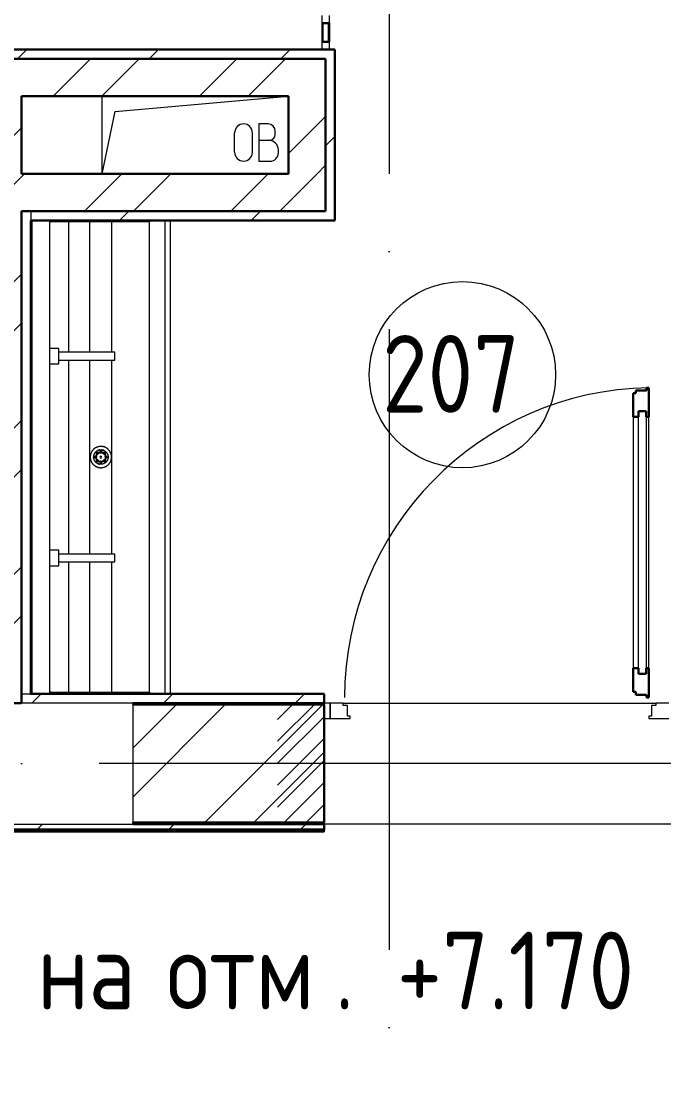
# Model space of a CAD drawing. Header units: millimetres. Extents: x -88595 to 880822, y -1054509 to -148035.
# Drawn here: x 282978 to 285047, y -275309 to -271861 of the extents above; entities that cross this region are included whole.
import ezdxf

# ---------------------------------------------------------------- set-up
doc = ezdxf.new("R2010")
doc.units = ezdxf.units.MM
doc.linetypes.add('ADSK_Линия сетки', pattern=[25, 20, -2.5, 0, -2.5])
doc.linetypes.add('ADSK_Штриховая_ш2 п1_5', pattern=[4.5, 3, -1.5])
for name, color, linetype, lineweight in [('Аннотация', 7, 'Continuous', 20), ('Витраж', 7, 'Continuous', 9), ('Двери', 7, 'Continuous', 9), ('Марки помещений', 7, 'Continuous', 20), ('Оборудование', 7, 'Continuous', 18), ('Ограждение', 7, 'Continuous', 9), ('Оси', 7, 'Continuous', 9), ('Перекрытие', 7, 'Continuous', 18), ('Сантехника', 7, 'Continuous', 18), ('Стены внутренние', 7, 'Continuous', 18), ('Стены наружные', 7, 'Continuous', 18), ('Стены разрез', 7, 'Continuous', 30), ('Стены штриховка', 7, 'Continuous', 9)]:
    doc.layers.add(name, color=color, linetype=linetype, lineweight=lineweight)
doc.layers.add('Двери открывание', color=7, linetype='Continuous', lineweight=9, true_color=0xc0c0c0)
doc.styles.add('GOST Common_2', font='GOST_Common.ttf', dxfattribs={"width": 0.9, "height": 350})

# ---------------------------------------------------------------- blocks, each defined once
blk = doc.blocks.new('2 этаж')
at = {"layer": 'Двери', "lineweight": 18, "true_color": 0xff0000}
h = blk.add_hatch(dxfattribs=at)
h.set_pattern_fill('FP_2', color=1, style=0, pattern_type=2)
h.set_pattern_definition([(45, (313727.5, 653556.506), (-35.3553, 35.3553), [])])
h.paths.add_polyline_path([(314417.5, 653361.5), (314567.5, 653361.5), (314567.5, 653751.5), (314417.5, 653751.5), (314417.5, 653539.2)])
h.paths.add_polyline_path([(313137.5, 653361.5), (313287.5, 653361.5), (313287.5, 653751.5), (313137.5, 653751.5)])
at = {"lineweight": 18}
for p, q in [((312572.5, 655456.5), (312572.5, 655706.5)), ((312614.3, 655657.1), (313172.5, 655706.5)), ((312572.5, 655456.5), (312614.3, 655657.1)), ((313106.9, 655617.3), (313076.9, 655617.3)), ((313076.9, 655617.3), (313076.9, 655497.3)), ((312999.4, 655526), (312999.4, 655588.6)), ((313056.8, 655526), (313056.8, 655588.6)), ((313130.2, 655583.9), (313130.2, 655593.9)), ((313110.2, 655563.9), (313076.9, 655563.9)), ((313140.2, 655523.9), (313140.2, 655533.9)), ((313076.9, 655497.3), (313113.6, 655497.3))]:
    blk.add_line(p, q, dxfattribs=at)
for centre, radius, start, end in [((313028.1, 655588.6), 28.7, 0, 180), ((313106.9, 655593.9), 23.3, 0, 90), ((313110.2, 655583.9), 20, 270, 0), ((313110.2, 655533.9), 30, 0, 90), ((313028.1, 655526), 28.7, 180, 0), ((313113.6, 655523.9), 26.7, 270, 0)]:
    blk.add_arc(centre, radius, start, end, dxfattribs=at)
at = {"layer": 'Витраж', "lineweight": 18, "extrusion": (0, 0, -1)}
for p, q in [((313280, 655966.5), (313280, 655941.5)), ((313305, 655941.5), (313305, 655966.5)), ((313280, 655941.5), (313305, 655941.5))]:
    blk.add_line(p, q, dxfattribs=at)
at = {"layer": 'Витраж'}
for p, q in [((313280, 655941.5), (313280, 655881.5)), ((313305, 655941.5), (313305, 655881.5))]:
    blk.add_line(p, q, dxfattribs=at)
at = {"layer": 'Витраж', "lineweight": 18}
for p, q in [((313305, 655881.5), (313280, 655881.5)), ((313280, 655881.5), (313280, 655856.5)), ((313280, 655856.5), (313305, 655856.5)), ((313305, 655856.5), (313305, 655881.5))]:
    blk.add_line(p, q, dxfattribs=at)
at = {"layer": 'Двери', "lineweight": 30}
for p, q in [((314325.5, 654758.5), (314291.5, 654758.5)), ((314291.5, 654758.5), (314291.5, 654749.5)), ((314333.5, 654767.5), (314325.5, 654767.5)), ((314325.5, 654767.5), (314325.5, 654758.5)), ((314333.5, 654673.5), (314333.5, 654767.5)), ((314291.5, 654749.5), (314283.5, 654749.5)), ((314283.5, 654749.5), (314283.5, 654673.5)), ((314300.5, 654673.5), (314300.5, 654691.5)), ((314300.5, 654691.5), (314324.5, 654691.5)), ((314324.5, 654691.5), (314324.5, 654673.5)), ((314283.5, 654673.5), (314300.5, 654673.5)), ((314324.5, 654673.5), (314333.5, 654673.5)), ((314283.5, 653863.5), (314283.5, 653787.5)), ((314283.5, 653863.5), (314300.5, 653863.5)), ((314300.5, 653863.5), (314300.5, 653845.5)), ((314324.5, 653863.5), (314333.5, 653863.5)), ((314324.5, 653845.5), (314324.5, 653863.5)), ((314333.5, 653769.5), (314333.5, 653863.5)), ((314300.5, 653845.5), (314324.5, 653845.5)), ((314283.5, 653787.5), (314291.5, 653787.5)), ((314291.5, 653787.5), (314291.5, 653778.5)), ((314291.5, 653778.5), (314325.5, 653778.5)), ((314325.5, 653778.5), (314325.5, 653769.5)), ((314325.5, 653769.5), (314333.5, 653769.5))]:
    blk.add_line(p, q, dxfattribs=at)
at = {"layer": 'Двери'}
for p, q in [((314300.5, 653845.5), (314300.5, 654691.5)), ((314300.5, 654691.5), (314324.5, 654691.5)), ((314324.5, 654691.5), (314324.5, 653845.5)), ((314283.5, 654673.5), (314283.5, 653863.5)), ((314333.5, 653863.5), (314333.5, 654673.5)), ((314324.5, 653845.5), (314300.5, 653845.5)), ((313287.5, 653751.5), (313287.5, 653701.5)), ((313307.5, 653751.5), (313287.5, 653751.5)), ((313307.5, 653701.5), (313307.5, 653751.5)), ((313348.5, 653751.5), (313307.5, 653751.5)), ((313307.5, 653751.5), (313307.5, 653701.5)), ((313348.5, 653743.5), (313348.5, 653751.5)), ((313362.5, 653743.5), (313348.5, 653743.5)), ((313362.5, 653709.5), (313362.5, 653743.5)), ((314356.5, 653743.5), (314342.5, 653743.5)), ((314342.5, 653743.5), (314342.5, 653709.5)), ((314356.5, 653751.5), (314356.5, 653743.5)), ((314397.5, 653751.5), (314356.5, 653751.5)), ((313287.5, 653701.5), (313307.5, 653701.5)), ((313307.5, 653701.5), (313371.5, 653701.5)), ((313371.5, 653709.5), (313362.5, 653709.5)), ((313371.5, 653701.5), (313371.5, 653709.5)), ((314342.5, 653709.5), (314333.5, 653709.5)), ((314333.5, 653709.5), (314333.5, 653701.5)), ((314333.5, 653701.5), (314397.5, 653701.5))]:
    blk.add_line(p, q, dxfattribs=at)
at = {"layer": 'Двери', "linetype": 'ADSK_Штриховая_ш2 п1_5'}
for p, q in [((313287.5, 653751.5), (313137.5, 653751.5)), ((313287.5, 653361.5), (313287.5, 653751.5)), ((313137.5, 653361.5), (313287.5, 653361.5))]:
    blk.add_line(p, q, dxfattribs=at)
at = {"layer": 'Двери открывание'}
blk.add_arc((314351.5, 653769.5), 998, 91.0334, 180, dxfattribs=at)
at = {"layer": 'Марки помещений'}
blk.add_circle((313733.2, 654809.3), 300, dxfattribs=at)
at = {"layer": 'Ограждение'}
for p in [(313287.5, 653341.5), (311837.5, 653336.5)]:
    blk.add_line(p, (313287.5, 653336.5), dxfattribs=at)
at = {"layer": 'Оси', "linetype": 'ADSK_Линия сетки', "ltscale": 100}
for p, q in [((313497.5, 662456.5), (313497.5, 631330.4)), ((364564.8, 653556.5), (287587.4, 653556.5))]:
    blk.add_line(p, q, dxfattribs=at)
at = {"layer": 'Перекрытие', "color": 49, "ltscale": 100, "true_color": 0x464646}
for p, q in [((312572.5, 655456.5), (312572.5, 655706.5)), ((314417.5, 653361.5), (313287.5, 653361.5))]:
    blk.add_line(p, q, dxfattribs=at)
at = {"layer": 'Сантехника'}
for p, q in [((312347.5, 653781.5), (312347.5, 655306.5)), ((312403.5, 655301.5), (312403.5, 655306.5)), ((312403.5, 655306.5), (312403.5, 655301.5)), ((312414.4, 655301.5), (312414.4, 655306.5)), ((312725.5, 655306.5), (312725.5, 655301.5)), ((312775.5, 653781.5), (312775.5, 655306.5)), ((312792.5, 653781.5), (312792.5, 655306.5)), ((312403.5, 653786.5), (312403.5, 655301.5)), ((312403.5, 655301.5), (312405.9, 655301.5)), ((312414.4, 655301.5), (312405.9, 655301.5)), ((312725.5, 655301.5), (312414.4, 655301.5)), ((312464.9, 654881.4), (312464.9, 655301.5)), ((312532.9, 654881.5), (312532.9, 655301.5)), ((312603.6, 654881.5), (312603.6, 655301.5)), ((312725.5, 653786.5), (312725.5, 655301.5)), ((312433.5, 654894), (312403.5, 654894)), ((312433.5, 654844), (312433.5, 654894)), ((312613.5, 654881.5), (312433.5, 654881.5)), ((312433.5, 654856.5), (312613.5, 654856.5)), ((312464.9, 654231.4), (312464.9, 654856.6)), ((312532.9, 654231.5), (312532.9, 654856.5)), ((312603.6, 654231.5), (312603.6, 654856.5)), ((312613.5, 654856.5), (312613.5, 654881.5)), ((312403.5, 654844), (312433.5, 654844)), ((312433.5, 654244), (312403.5, 654244)), ((312433.5, 654194), (312433.5, 654244)), ((312613.5, 654231.5), (312433.5, 654231.5)), ((312433.5, 654206.5), (312613.5, 654206.5)), ((312464.9, 653786.5), (312464.9, 654206.6)), ((312532.9, 653786.5), (312532.9, 654206.5)), ((312603.6, 653786.5), (312603.6, 654206.5)), ((312613.5, 654206.5), (312613.5, 654231.5)), ((312403.5, 654194), (312433.5, 654194)), ((312403.5, 653781.5), (312403.5, 653786.5)), ((312405.9, 653786.5), (312403.5, 653786.5)), ((312403.5, 653786.5), (312403.5, 653781.5)), ((312405.9, 653786.5), (312414.4, 653786.5)), ((312414.4, 653786.5), (312725.5, 653786.5)), ((312414.4, 653781.5), (312414.4, 653786.5)), ((312725.5, 653786.5), (312725.5, 653781.5))]:
    blk.add_line(p, q, dxfattribs=at)
at = {"layer": 'Сантехника', "flags": 128}
for points in [[(312602.8, 654544), (312602.8, 654545.4), (312602.7, 654546.7), (312602.6, 654548.1), (312602.4, 654549.5), (312602.1, 654550.8), (312601.8, 654552.2), (312601.5, 654553.5), (312601.1, 654554.8), (312600.6, 654556.1), (312600.1, 654557.4), (312599.5, 654558.6), (312598.9, 654559.8), (312598.3, 654561), (312597.6, 654562.2), (312596.8, 654563.4), (312596, 654564.5), (312595.2, 654565.6), (312594.3, 654566.6), (312593.4, 654567.6), (312592.4, 654568.6), (312591.4, 654569.5), (312590.4, 654570.4), (312589.3, 654571.3), (312588.2, 654572.1), (312587, 654572.9), (312585.9, 654573.6), (312584.7, 654574.3), (312583.4, 654574.9), (312582.2, 654575.5), (312580.9, 654576), (312579.6, 654576.4), (312578.3, 654576.9), (312577, 654577.2), (312575.7, 654577.5), (312574.3, 654577.8), (312573, 654578), (312571.6, 654578.2), (312570.2, 654578.3), (312568.9, 654578.3), (312567.5, 654578.3), (312566.1, 654578.2), (312564.8, 654578.1), (312563.4, 654577.9), (312562, 654577.7), (312560.7, 654577.4), (312559.4, 654577.1), (312558.1, 654576.7), (312556.8, 654576.2), (312555.5, 654575.7), (312554.2, 654575.2), (312553, 654574.6), (312551.8, 654574), (312550.6, 654573.3), (312549.4, 654572.5), (312548.3, 654571.7), (312547.2, 654570.9), (312546.2, 654570), (312545.1, 654569.1), (312544.2, 654568.2), (312543.2, 654567.2), (312542.3, 654566.1), (312541.4, 654565.1), (312540.6, 654564), (312539.8, 654562.8), (312539.1, 654561.7), (312538.4, 654560.5), (312537.8, 654559.3), (312537.2, 654558), (312536.7, 654556.8), (312536.2, 654555.5), (312535.7, 654554.2), (312535.4, 654552.9), (312535, 654551.5), (312534.8, 654550.2), (312534.5, 654548.8), (312534.4, 654547.5), (312534.3, 654546.1), (312534.2, 654544.7), (312534.2, 654544)], [(312545.2, 654544), (312545.2, 654544.9), (312545.3, 654545.9), (312545.4, 654546.8), (312545.5, 654547.7), (312545.7, 654548.6), (312545.9, 654549.5), (312546.1, 654550.4), (312546.4, 654551.3), (312546.7, 654552.2), (312547, 654553.1), (312547.4, 654553.9), (312547.8, 654554.8), (312548.3, 654555.6), (312548.8, 654556.4), (312549.3, 654557.2), (312549.8, 654557.9), (312550.4, 654558.7), (312551, 654559.4), (312551.6, 654560.1), (312552.3, 654560.7), (312552.9, 654561.4), (312553.7, 654562), (312554.4, 654562.5), (312555.1, 654563.1), (312555.9, 654563.6), (312556.7, 654564.1), (312557.5, 654564.6), (312558.3, 654565), (312559.2, 654565.4), (312560.1, 654565.7), (312560.9, 654566), (312561.8, 654566.3), (312562.7, 654566.6), (312563.6, 654566.8), (312564.5, 654567), (312565.5, 654567.1), (312566.4, 654567.2), (312567.3, 654567.3), (312568.2, 654567.3), (312569.2, 654567.3), (312570.1, 654567.3), (312571, 654567.2), (312572, 654567), (312572.9, 654566.9), (312573.8, 654566.7), (312574.7, 654566.5), (312575.6, 654566.2), (312576.5, 654565.9), (312577.3, 654565.6), (312578.2, 654565.2), (312579, 654564.8), (312579.9, 654564.3), (312580.7, 654563.9), (312581.4, 654563.4), (312582.2, 654562.8), (312583, 654562.3), (312583.7, 654561.7), (312584.4, 654561.1), (312585, 654560.4), (312585.7, 654559.7), (312586.3, 654559), (312586.9, 654558.3), (312587.4, 654557.6), (312588, 654556.8), (312588.5, 654556), (312588.9, 654555.2), (312589.4, 654554.4), (312589.8, 654553.5), (312590.1, 654552.7), (312590.5, 654551.8), (312590.7, 654550.9), (312591, 654550), (312591.2, 654549.1), (312591.4, 654548.2), (312591.6, 654547.3), (312591.7, 654546.4), (312591.8, 654545.4), (312591.8, 654544.5), (312591.8, 654544)], [(312545.6, 654548.2), (312545.4, 654547.3), (312545.3, 654546.4), (312545.2, 654545.4), (312545.2, 654544.5), (312545.2, 654544)], [(312545.5, 654544), (312545.5, 654544.9), (312545.5, 654545.8), (312545.6, 654546.8), (312545.8, 654547.7), (312545.9, 654548.6), (312546.1, 654549.5)], [(312548.1, 654554.6), (312548.5, 654555.5), (312549, 654556.2), (312549.5, 654557), (312550, 654557.8), (312550.6, 654558.5), (312551.2, 654559.2), (312551.8, 654559.9), (312552.5, 654560.5), (312553.1, 654561.2), (312553.8, 654561.8), (312554.5, 654562.3)], [(312552, 654560.4), (312551.3, 654559.7), (312550.7, 654559), (312550.1, 654558.3), (312549.6, 654557.6), (312549, 654556.8), (312548.5, 654556), (312548.1, 654555.2)], [(312552.3, 654544), (312552.3, 654544.7), (312552.4, 654545.3), (312552.4, 654545.9), (312552.5, 654546.6), (312552.6, 654547.2), (312552.8, 654547.9), (312552.9, 654548.5), (312553.1, 654549.1), (312553.3, 654549.7), (312553.6, 654550.3), (312553.8, 654550.9), (312554.1, 654551.5), (312554.4, 654552.1), (312554.8, 654552.6), (312555.1, 654553.2), (312555.5, 654553.7), (312555.9, 654554.2), (312556.3, 654554.7), (312556.8, 654555.2), (312557.2, 654555.6), (312557.7, 654556.1), (312558.2, 654556.5), (312558.7, 654556.9), (312559.2, 654557.3), (312559.7, 654557.6)], [(312555.3, 654562.9), (312556.1, 654563.4), (312556.8, 654563.9), (312557.6, 654564.3), (312558.5, 654564.7), (312559.3, 654565.1), (312560.2, 654565.5), (312561, 654565.8), (312561.9, 654566.1), (312562.8, 654566.3), (312563.7, 654566.5), (312564.6, 654566.7), (312565.5, 654566.8), (312566.4, 654566.9), (312567.3, 654567), (312568.3, 654567), (312569.2, 654567), (312570.1, 654567), (312571, 654566.9), (312571.9, 654566.8), (312572.8, 654566.6), (312573.7, 654566.4), (312574.6, 654566.2), (312575.5, 654566), (312576.4, 654565.7), (312577.2, 654565.3), (312578.1, 654565), (312578.9, 654564.6), (312579.7, 654564.1), (312580.5, 654563.7), (312581.3, 654563.2), (312582.1, 654562.6), (312582.8, 654562.1), (312583.5, 654561.5), (312584.2, 654560.9), (312584.9, 654560.2), (312585.5, 654559.6), (312586.1, 654558.9), (312586.7, 654558.2), (312587.2, 654557.4), (312587.8, 654556.7), (312588.2, 654555.9), (312588.7, 654555.1)], [(312565, 654567), (312564.1, 654566.9), (312563.2, 654566.7), (312562.3, 654566.5), (312561.4, 654566.2), (312560.5, 654565.9), (312559.7, 654565.6), (312558.8, 654565.2), (312558, 654564.8), (312557.6, 654564.6)], [(312565.1, 654559.8), (312565.7, 654560), (312566.4, 654560.1), (312567, 654560.1), (312567.7, 654560.2), (312568.3, 654560.2), (312569, 654560.2), (312569.6, 654560.2), (312570.3, 654560.1), (312570.9, 654560), (312571.5, 654559.9)], [(312579.3, 654564.6), (312578.7, 654565), (312577.8, 654565.4), (312576.9, 654565.7), (312576.1, 654566), (312575.2, 654566.3), (312574.3, 654566.6), (312573.4, 654566.8), (312572.5, 654567), (312571.5, 654567.1)], [(312577.5, 654557.5), (312578, 654557.1), (312578.6, 654556.7), (312579.1, 654556.3), (312579.5, 654555.9), (312580, 654555.4), (312580.4, 654554.9), (312580.9, 654554.5), (312581.3, 654554), (312581.7, 654553.4), (312582, 654552.9), (312582.4, 654552.4), (312582.7, 654551.8), (312583, 654551.2), (312583.3, 654550.6), (312583.5, 654550), (312583.8, 654549.4), (312584, 654548.8), (312584.1, 654548.2), (312584.3, 654547.6), (312584.4, 654546.9), (312584.5, 654546.3), (312584.6, 654545.6), (312584.7, 654545), (312584.7, 654544.4), (312584.7, 654544)], [(312588.7, 654555.6), (312588.2, 654556.4), (312587.7, 654557.2), (312587.2, 654557.9), (312586.6, 654558.7), (312586, 654559.4), (312585.4, 654560.1), (312584.7, 654560.7)], [(312591, 654549.1), (312591.2, 654548.2), (312591.3, 654547.3), (312591.4, 654546.3), (312591.5, 654545.4), (312591.5, 654544.5), (312591.5, 654544)], [(312591.8, 654544), (312591.8, 654544.9), (312591.7, 654545.9), (312591.6, 654546.8), (312591.5, 654547.7)], [(312534.2, 654544), (312534.2, 654542.6), (312534.3, 654541.3), (312534.4, 654539.9), (312534.6, 654538.5), (312534.9, 654537.2), (312535.2, 654535.9), (312535.5, 654534.5), (312535.9, 654533.2), (312536.4, 654531.9), (312536.9, 654530.6), (312537.5, 654529.4), (312538.1, 654528.2), (312538.7, 654527), (312539.4, 654525.8), (312540.2, 654524.6), (312541, 654523.5), (312541.8, 654522.4), (312542.7, 654521.4), (312543.6, 654520.4), (312544.6, 654519.4), (312545.6, 654518.5), (312546.6, 654517.6), (312547.7, 654516.7), (312548.8, 654515.9), (312550, 654515.1), (312551.1, 654514.4), (312552.3, 654513.8), (312553.6, 654513.1), (312554.8, 654512.6), (312556.1, 654512), (312557.4, 654511.6), (312558.7, 654511.1), (312560, 654510.8), (312561.3, 654510.5), (312562.7, 654510.2), (312564, 654510), (312565.4, 654509.8), (312566.8, 654509.8), (312568.1, 654509.7), (312569.5, 654509.7), (312570.9, 654509.8), (312572.2, 654509.9), (312573.6, 654510.1), (312575, 654510.3), (312576.3, 654510.6), (312577.6, 654510.9), (312578.9, 654511.3), (312580.2, 654511.8), (312581.5, 654512.3), (312582.8, 654512.8), (312584, 654513.4), (312585.2, 654514.1), (312586.4, 654514.8), (312587.6, 654515.5), (312588.7, 654516.3), (312589.8, 654517.1), (312590.8, 654518), (312591.9, 654518.9), (312592.8, 654519.8), (312593.8, 654520.8), (312594.7, 654521.9), (312595.6, 654522.9), (312596.4, 654524), (312597.2, 654525.2), (312597.9, 654526.3), (312598.6, 654527.5), (312599.2, 654528.7), (312599.8, 654530), (312600.3, 654531.2), (312600.8, 654532.5), (312601.3, 654533.8), (312601.6, 654535.1), (312602, 654536.5), (312602.2, 654537.8), (312602.5, 654539.2), (312602.6, 654540.5), (312602.7, 654541.9), (312602.8, 654543.3), (312602.8, 654544)], [(312545.2, 654544), (312545.2, 654543.1), (312545.3, 654542.1), (312545.4, 654541.2), (312545.5, 654540.3)], [(312591.8, 654544), (312591.8, 654543.1), (312591.7, 654542.1), (312591.6, 654541.2), (312591.5, 654540.3), (312591.3, 654539.4), (312591.1, 654538.5), (312590.9, 654537.6), (312590.6, 654536.7), (312590.3, 654535.8), (312590, 654534.9), (312589.6, 654534.1), (312589.2, 654533.2), (312588.7, 654532.4), (312588.2, 654531.6), (312587.7, 654530.8), (312587.2, 654530.1), (312586.6, 654529.4), (312586, 654528.6), (312585.4, 654528), (312584.7, 654527.3), (312584.1, 654526.7), (312583.3, 654526), (312582.6, 654525.5), (312581.9, 654524.9), (312581.1, 654524.4), (312580.3, 654523.9), (312579.5, 654523.5), (312578.7, 654523), (312577.8, 654522.6), (312576.9, 654522.3), (312576.1, 654522), (312575.2, 654521.7), (312574.3, 654521.4), (312573.4, 654521.2), (312572.5, 654521), (312571.5, 654520.9), (312570.6, 654520.8), (312569.7, 654520.7), (312568.8, 654520.7), (312567.8, 654520.7), (312566.9, 654520.8), (312566, 654520.8), (312565, 654521), (312564.1, 654521.1), (312563.2, 654521.3), (312562.3, 654521.5), (312561.4, 654521.8), (312560.5, 654522.1), (312559.7, 654522.4), (312558.8, 654522.8), (312558, 654523.2), (312557.1, 654523.7), (312556.3, 654524.1), (312555.6, 654524.6), (312554.8, 654525.2), (312554, 654525.7), (312553.3, 654526.3), (312552.6, 654526.9), (312552, 654527.6), (312551.3, 654528.3), (312550.7, 654529), (312550.1, 654529.7), (312549.6, 654530.4), (312549, 654531.2), (312548.5, 654532), (312548.1, 654532.8), (312547.6, 654533.6), (312547.2, 654534.5), (312546.9, 654535.3), (312546.5, 654536.2), (312546.3, 654537.1), (312546, 654538), (312545.8, 654538.9), (312545.6, 654539.8), (312545.4, 654540.7), (312545.3, 654541.6), (312545.2, 654542.6), (312545.2, 654543.5), (312545.2, 654544)], [(312546, 654538.9), (312545.8, 654539.8), (312545.7, 654540.8), (312545.6, 654541.7), (312545.5, 654542.6), (312545.5, 654543.5), (312545.5, 654544)], [(312554.9, 654525.4), (312554.2, 654525.9), (312553.5, 654526.5), (312552.8, 654527.1), (312552.1, 654527.8), (312551.5, 654528.4), (312550.9, 654529.1), (312550.3, 654529.9), (312549.8, 654530.6), (312549.3, 654531.3), (312548.8, 654532.1), (312548.3, 654532.9)], [(312548.3, 654532.4), (312548.8, 654531.6), (312549.3, 654530.8), (312549.8, 654530.1), (312550.4, 654529.4), (312551, 654528.6), (312551.6, 654528), (312552.3, 654527.3)], [(312559.5, 654530.5), (312559, 654530.9), (312558.5, 654531.3), (312558, 654531.7), (312557.5, 654532.1), (312557, 654532.6), (312556.6, 654533.1), (312556.1, 654533.5), (312555.7, 654534.1), (312555.3, 654534.6), (312555, 654535.1), (312554.6, 654535.7), (312554.3, 654536.2), (312554, 654536.8), (312553.7, 654537.4), (312553.5, 654538), (312553.2, 654538.6), (312553, 654539.2), (312552.9, 654539.8), (312552.7, 654540.4), (312552.6, 654541.1), (312552.5, 654541.7), (312552.4, 654542.4), (312552.3, 654543), (312552.3, 654543.7), (312552.3, 654544)], [(312572.4, 654521.3), (312571.5, 654521.2), (312570.6, 654521.1), (312569.7, 654521), (312568.7, 654521), (312567.8, 654521), (312566.9, 654521), (312566, 654521.1), (312565.1, 654521.2), (312564.2, 654521.4), (312563.3, 654521.6), (312562.4, 654521.8), (312561.5, 654522.1), (312560.6, 654522.4), (312559.8, 654522.7), (312558.9, 654523.1), (312558.1, 654523.5), (312557.3, 654523.9), (312556.5, 654524.4), (312555.7, 654524.9), (312555, 654525.3)], [(312557.6, 654523.4), (312558.3, 654523), (312559.2, 654522.6), (312560.1, 654522.3), (312560.9, 654522), (312561.8, 654521.7), (312562.7, 654521.4), (312563.6, 654521.2), (312564.5, 654521), (312565.5, 654520.9)], [(312571.9, 654528.2), (312571.3, 654528), (312570.6, 654527.9), (312570, 654527.9), (312569.3, 654527.8), (312568.7, 654527.8), (312568, 654527.8), (312567.4, 654527.8), (312566.7, 654527.9), (312566.1, 654528), (312565.5, 654528.1)], [(312581.7, 654525.1), (312580.9, 654524.6), (312580.2, 654524.1), (312579.4, 654523.7), (312578.5, 654523.3), (312577.7, 654522.9), (312576.8, 654522.5), (312576, 654522.2)], [(312576.5, 654522.1), (312577.3, 654522.4), (312578.2, 654522.8), (312579, 654523.2), (312579.3, 654523.4)], [(312584.7, 654544), (312584.7, 654543.4), (312584.6, 654542.7), (312584.6, 654542.1), (312584.5, 654541.4), (312584.4, 654540.8), (312584.2, 654540.2), (312584.1, 654539.5), (312583.9, 654538.9), (312583.7, 654538.3), (312583.4, 654537.7), (312583.2, 654537.1), (312582.9, 654536.5), (312582.6, 654536), (312582.2, 654535.4), (312581.9, 654534.9), (312581.5, 654534.3), (312581.1, 654533.8), (312580.7, 654533.3), (312580.2, 654532.8), (312579.8, 654532.4), (312579.3, 654531.9), (312578.8, 654531.5), (312578.3, 654531.1), (312577.8, 654530.7), (312577.3, 654530.4)], [(312588.9, 654533.4), (312588.5, 654532.6), (312588, 654531.8), (312587.5, 654531), (312587, 654530.2), (312586.4, 654529.5), (312585.8, 654528.8), (312585.2, 654528.1), (312584.6, 654527.5), (312583.9, 654526.9), (312583.2, 654526.2), (312582.5, 654525.7)], [(312585, 654527.6), (312585.7, 654528.3), (312586.3, 654529), (312586.9, 654529.7), (312587.4, 654530.4), (312588, 654531.2), (312588.5, 654532), (312588.9, 654532.8)], [(312591.5, 654544), (312591.5, 654543.1), (312591.5, 654542.2), (312591.4, 654541.2), (312591.2, 654540.3), (312591.1, 654539.4), (312590.9, 654538.5)], [(312591.4, 654539.8), (312591.6, 654540.7), (312591.7, 654541.6), (312591.8, 654542.6), (312591.8, 654543.5), (312591.8, 654544)]]:
    blk.add_lwpolyline(points, dxfattribs=at)
at = {"layer": 'Сантехника'}
for centre, radius, start, end in [((312568.5, 654544), 34.3, 170.2639, 180), ((312568.5, 654544), 34.3, 164.3157, 167.198), ((312568.5, 654544), 34.3, 145.0376, 161.2102), ((312568.5, 654544), 34.3, 133.5244, 136.5478), ((312568.5, 654544), 34.3, 112.2071, 130.7179), ((312568.5, 654544), 23, 144, 154.1058), ((312552.3, 654544), 3, 90, 180), ((312552.3, 654544), 3, 150, 180), ((312552.3, 654544), 3, 90, 105), ((312568.5, 654544), 16.2, 158.4339, 180), ((312552.3, 654544), 3, 30, 90), ((312552.3, 654544), 3, 0, 90), ((312568.5, 654544), 15.9, 0, 180), ((312568.5, 654544), 16.2, 135, 155.2568), ((312557, 654555.5), 3, 45, 225), ((312557, 654555.5), 3, 135, 195), ((312568.5, 654544), 18.1, 136.4294, 141.4432), ((312557, 654555.5), 3, 210, 225), ((312568.5, 654544), 14.1, 173.2684, 180), ((312557, 654555.5), 3, 225, 45), ((312557, 654555.5), 3, 225, 281.1778), ((312557, 654555.5), 3, 90, 120), ((312568.5, 654544), 14.1, 136.2949, 141.7649), ((312568.5, 654544), 16.2, 110.5449, 132.4132), ((312568.5, 654544), 14.1, 127.2178, 138.2234), ((312568.5, 654544), 14.1, 125.0449, 135), ((312568.5, 654544), 13.9, 45, 135), ((312568.5, 654544), 13.9, 45, 135), ((312557, 654555.5), 3, 330, 45), ((312568.5, 654544), 14.1, 113.7949, 123.75), ((312568.5, 654544), 14.1, 102.5449, 112.5), ((312568.5, 654544), 16.2, 47.804, 101.028), ((312568.5, 654560.2), 3, 90.4692, 180), ((312568.5, 654560.2), 3, 0, 180), ((312568.5, 654560.2), 3, 180, 255), ((312568.5, 654560.2), 3, 180, 0), ((312568.5, 654544), 3, 0, 180), ((312568.5, 654544), 14.1, 91.2949, 101.25), ((312568.5, 654544), 34.3, 81.2405, 94.5295), ((312568.5, 654544), 14.1, 84.6458, 100.001), ((312568.5, 654544), 18.1, 83.5568, 96.4432), ((312568.5, 654560.2), 3, 0, 90), ((312568.5, 654544), 14.1, 80.0449, 90), ((312568.5, 654560.2), 3, 285, 0), ((312568.5, 654544), 14.1, 68.7949, 78.75), ((312568.5, 654544), 14.1, 57.5449, 67.5), ((312568.5, 654544), 34.3, 75.5624, 79.0767), ((312568.5, 654544), 14.1, 46.2949, 56.25), ((312568.5, 654544), 14.1, 42.2028, 55.2148), ((312580, 654555.5), 3, 135, 210), ((312580, 654555.5), 3, 135, 315), ((312580, 654555.5), 3, 315, 135), ((312568.5, 654544), 14.1, 38.2351, 45), ((312580, 654555.5), 3, 257.8839, 315), ((312568.5, 654544), 34.3, 56.5875, 71.059), ((312580, 654555.5), 3, 60, 90), ((312568.5, 654544), 16.2, 39.3943, 45), ((312584.7, 654544), 3, 90, 180), ((312580, 654555.5), 3, 345, 45), ((312580, 654555.5), 3, 315, 330), ((312584.7, 654544), 3, 90, 150), ((312568.5, 654544), 14.1, 1.2497, 6.7316), ((312584.7, 654544), 3, 75, 90), ((312584.7, 654544), 3, 0, 90), ((312568.5, 654544), 23, 25.3123, 36), ((312584.7, 654544), 3, 0, 30), ((312568.5, 654544), 34.3, 20.4173, 38.2302), ((312568.5, 654544), 34.3, 0, 4.4583), ((312568.5, 654544), 34.3, 180, 184.4583), ((312568.5, 654544), 34.3, 200.4173, 218.2302), ((312568.5, 654544), 23, 205.3123, 216), ((312552.3, 654544), 3, 180, 210), ((312552.3, 654544), 3, 180, 270), ((312568.5, 654544), 34.3, 236.5875, 250.974), ((312552.3, 654544), 3, 255, 270), ((312552.3, 654544), 3, 270, 0), ((312552.3, 654544), 3, 270, 330), ((312568.5, 654544), 15.9, 182.9937, 313.3388), ((312557, 654532.6), 3, 135, 315), ((312557, 654532.6), 3, 165, 225), ((312557, 654532.6), 3, 135, 150), ((312568.5, 654544), 13.9, 180, 183.4226), ((312568.5, 654544), 13.9, 180, 183.4226), ((312557, 654532.6), 3, 78.8222, 135), ((312557, 654532.6), 3, 315, 135), ((312557, 654532.6), 3, 240, 270), ((312568.5, 654544), 16.2, 219.3943, 225), ((312568.5, 654544), 14.1, 218.2351, 225), ((312568.5, 654544), 16.2, 227.5868, 281.028), ((312568.5, 654544), 14.1, 221.7766, 232.7822), ((312568.5, 654544), 13.9, 225, 315), ((312568.5, 654544), 13.9, 225, 315), ((312568.5, 654544), 14.1, 226.2949, 236.25), ((312557, 654532.6), 3, 315, 30), ((312568.5, 654544), 34.3, 255.5624, 259.0767), ((312568.5, 654544), 14.1, 237.5449, 247.5), ((312568.5, 654544), 14.1, 248.7949, 258.75), ((312568.5, 654544), 3, 180, 0), ((312568.5, 654527.8), 3, 0, 180), ((312568.5, 654527.8), 3, 105, 180), ((312568.5, 654527.8), 3, 180, 269.5308), ((312568.5, 654527.8), 3, 180, 0), ((312568.5, 654544), 14.1, 260.0449, 270), ((312568.5, 654544), 14.1, 260.5238, 275.3542), ((312568.5, 654544), 18.1, 263.5568, 276.4432), ((312568.5, 654527.8), 3, 270, 0), ((312568.5, 654544), 14.1, 271.2949, 281.25), ((312568.5, 654527.8), 3, 0, 75), ((312568.5, 654544), 14.1, 282.5449, 292.5), ((312568.5, 654544), 14.1, 293.7949, 303.75), ((312568.5, 654544), 16.2, 290.5449, 305.8473), ((312568.5, 654544), 14.1, 304.7852, 317.7972), ((312568.5, 654544), 14.1, 305.0449, 315), ((312580, 654532.6), 3, 45, 225), ((312580, 654532.6), 3, 150, 225), ((312580, 654532.6), 3, 225, 45), ((312568.5, 654544), 14.1, 316.2949, 321.7649), ((312580, 654532.6), 3, 45, 102.1161), ((312568.5, 654544), 15.9, 315, 0), ((312580, 654532.6), 3, 270, 300), ((312568.5, 654544), 18.1, 316.1528, 321.4432), ((312568.5, 654544), 34.3, 292.2071, 310.7179), ((312584.7, 654544), 3, 180, 270), ((312584.7, 654544), 3, 210, 270), ((312580, 654532.6), 3, 30, 45), ((312580, 654532.6), 3, 315, 15), ((312568.5, 654544), 13.9, 356.5774, 0), ((312568.5, 654544), 13.9, 356.5774, 0), ((312568.5, 654544), 14.1, 356.6268, 0), ((312568.5, 654544), 16.2, 338.4339, 0), ((312584.7, 654544), 3, 270, 0), ((312584.7, 654544), 3, 270, 285), ((312568.5, 654544), 23, 324, 334.1058), ((312584.7, 654544), 3, 330, 0), ((312568.5, 654544), 34.3, 313.5244, 316.5478), ((312568.5, 654544), 34.3, 325.0376, 341.2102), ((312568.5, 654544), 34.3, 344.3157, 347.198), ((312568.5, 654544), 34.3, 350.2639, 0), ((312568.5, 654544), 34.3, 261.2405, 274.5295)]:
    blk.add_arc(centre, radius, start, end, dxfattribs=at)
at = {"layer": 'Стены внутренние'}
for p, q in [((312672.5, 653751.5), (312312.5, 653751.5)), ((312672.5, 653366.5), (312672.5, 653746.5)), ((313348.5, 653751.5), (314356.5, 653751.5)), ((311902.5, 653361.5), (312672.5, 653361.5))]:
    blk.add_line(p, q, dxfattribs=at)
at = {"layer": 'Стены внутренние', "lineweight": 30}
for p, q in [((312672.5, 653746.5), (312672.5, 653751.5)), ((312672.5, 653361.5), (312672.5, 653366.5))]:
    blk.add_line(p, q, dxfattribs=at)
at = {"layer": 'Стены наружные', "lineweight": 30}
for p, q in [((313322.5, 655856.5), (312047.5, 655856.5)), ((313322.5, 655306.5), (313322.5, 655856.5)), ((313292.5, 655826.5), (312017.5, 655826.5)), ((313292.5, 655826.5), (313292.5, 655336.5)), ((312312.5, 655456.5), (312312.5, 655706.5)), ((312312.5, 655706.5), (313172.5, 655706.5)), ((313172.5, 655706.5), (313172.5, 655456.5)), ((313172.5, 655456.5), (312312.5, 655456.5)), ((312312.5, 653751.5), (312312.5, 655336.5)), ((313292.5, 655336.5), (312312.5, 655336.5)), ((312342.5, 653781.5), (312342.5, 655306.5)), ((312342.5, 655306.5), (313322.5, 655306.5)), ((313287.5, 653781.5), (312342.5, 653781.5)), ((313287.5, 653751.5), (313287.5, 653781.5)), ((311902.5, 653751.5), (312312.5, 653751.5)), ((312672.5, 653751.5), (313287.5, 653751.5)), ((313287.5, 653746.5), (312672.5, 653746.5)), ((313287.5, 653366.5), (313287.5, 653746.5)), ((311837.5, 653341.5), (313287.5, 653341.5)), ((312672.5, 653366.5), (313287.5, 653366.5)), ((313287.5, 653361.5), (312672.5, 653361.5)), ((313287.5, 653341.5), (313287.5, 653361.5))]:
    blk.add_line(p, q, dxfattribs=at)
at = {"layer": 'Стены наружные', "linetype": 'Continuous', "lineweight": 9}
for p, q in [((312299.8, 655826.5), (312329.8, 655856.5)), ((312724, 655826.5), (312754, 655856.5)), ((313148.3, 655826.5), (313178.3, 655856.5)), ((312414.7, 655706.5), (312534.7, 655826.5)), ((312571.9, 655706.5), (312691.9, 655826.5)), ((312886.2, 655706.5), (313006.2, 655826.5)), ((313043.3, 655706.5), (313163.3, 655826.5)), ((313172.5, 655521.4), (313292.5, 655641.4)), ((312192.5, 655484.3), (312312.5, 655604.3)), ((313292.5, 655546.4), (313322.5, 655576.4)), ((313264.8, 655456.5), (313292.5, 655484.2)), ((312192.5, 655327.1), (312312.5, 655447.1)), ((312312.5, 655447.1), (312321.9, 655456.5)), ((312516.2, 655336.5), (312636.2, 655456.5)), ((312673.3, 655336.5), (312793.3, 655456.5)), ((312987.6, 655336.5), (313107.6, 655456.5)), ((313144.8, 655336.5), (313264.8, 655456.5)), ((312628.3, 655306.5), (312658.3, 655336.5)), ((313052.6, 655306.5), (313082.6, 655336.5)), ((312192.5, 655012.8), (312312.5, 655132.8)), ((312192.5, 654855.7), (312312.5, 654975.7)), ((312192.5, 654541.4), (312312.5, 654661.4)), ((312192.5, 654384.2), (312312.5, 654504.2)), ((312192.5, 654069.9), (312312.5, 654189.9)), ((312192.5, 653912.7), (312312.5, 654032.7)), ((312346.1, 653751.5), (312376.1, 653781.5)), ((312770.4, 653751.5), (312800.4, 653781.5)), ((313194.6, 653751.5), (313224.6, 653781.5)), ((312672.5, 653607), (312812, 653746.5)), ((312672.5, 653449.8), (312969.2, 653746.5)), ((312903.5, 653366.5), (313283.5, 653746.5)), ((313060.7, 653366.5), (313287.5, 653593.3)), ((312360.4, 653341.5), (312365.4, 653346.5)), ((312365.4, 653346.5), (312380.4, 653361.5)), ((312431.1, 653341.5), (312436.1, 653346.5)), ((312501.8, 653341.5), (312506.8, 653346.5)), ((312572.5, 653341.5), (312577.5, 653346.5)), ((312643.2, 653341.5), (312648.2, 653346.5)), ((312713.9, 653341.5), (312718.9, 653346.5)), ((312784.6, 653341.5), (312789.6, 653346.5)), ((312789.6, 653346.5), (312804.6, 653361.5)), ((312855.3, 653341.5), (312860.3, 653346.5)), ((312926.1, 653341.5), (312931.1, 653346.5)), ((312996.8, 653341.5), (313001.8, 653346.5)), ((313067.5, 653341.5), (313072.5, 653346.5)), ((313138.2, 653341.5), (313143.2, 653346.5)), ((313208.9, 653341.5), (313213.9, 653346.5)), ((313213.9, 653346.5), (313228.9, 653361.5)), ((313279.6, 653341.5), (313284.6, 653346.5))]:
    blk.add_line(p, q, dxfattribs=at)
at = {"layer": 'Стены разрез'}
for p, q in [((313302.5, 655941.5), (313282.5, 655941.5)), ((313282.5, 655941.5), (313282.5, 655881.5)), ((313302.5, 655881.5), (313302.5, 655941.5)), ((313282.5, 655881.5), (313302.5, 655881.5))]:
    blk.add_line(p, q, dxfattribs=at)
at = {"layer": 'Стены штриховка'}
for p, q in [((312342.5, 655336.5), (312342.5, 655306.5)), ((312312.5, 653781.5), (312342.5, 653781.5)), ((311837.5, 653346.5), (313287.5, 653346.5))]:
    blk.add_line(p, q, dxfattribs=at)
at = {"layer": 'Аннотация', "style": 'GOST Common_2', "width": 0.9}
for s, p in [('. +7.170 (h', (313321.9, 652764.8)), ('на', (312363.4, 652764.8)), ('отм', (312780.1, 652764.8))]:
    blk.add_text(s, height=250, dxfattribs=at).set_placement(p)
at = {"layer": 'Марки помещений', "style": 'GOST Common_2', "width": 0.9}
blk.add_text('207', height=250, dxfattribs=at).set_placement((313474.4, 654687))

msp = doc.modelspace()

# ---------------------------------------------------------------- block references
at = {"layer": 'Оборудование', "color": 5, "true_color": 0x0000ff}
msp.add_blockref('2 этаж', (-29334.2, -927808.4), dxfattribs=at)

doc.saveas('drawing.dxf')
